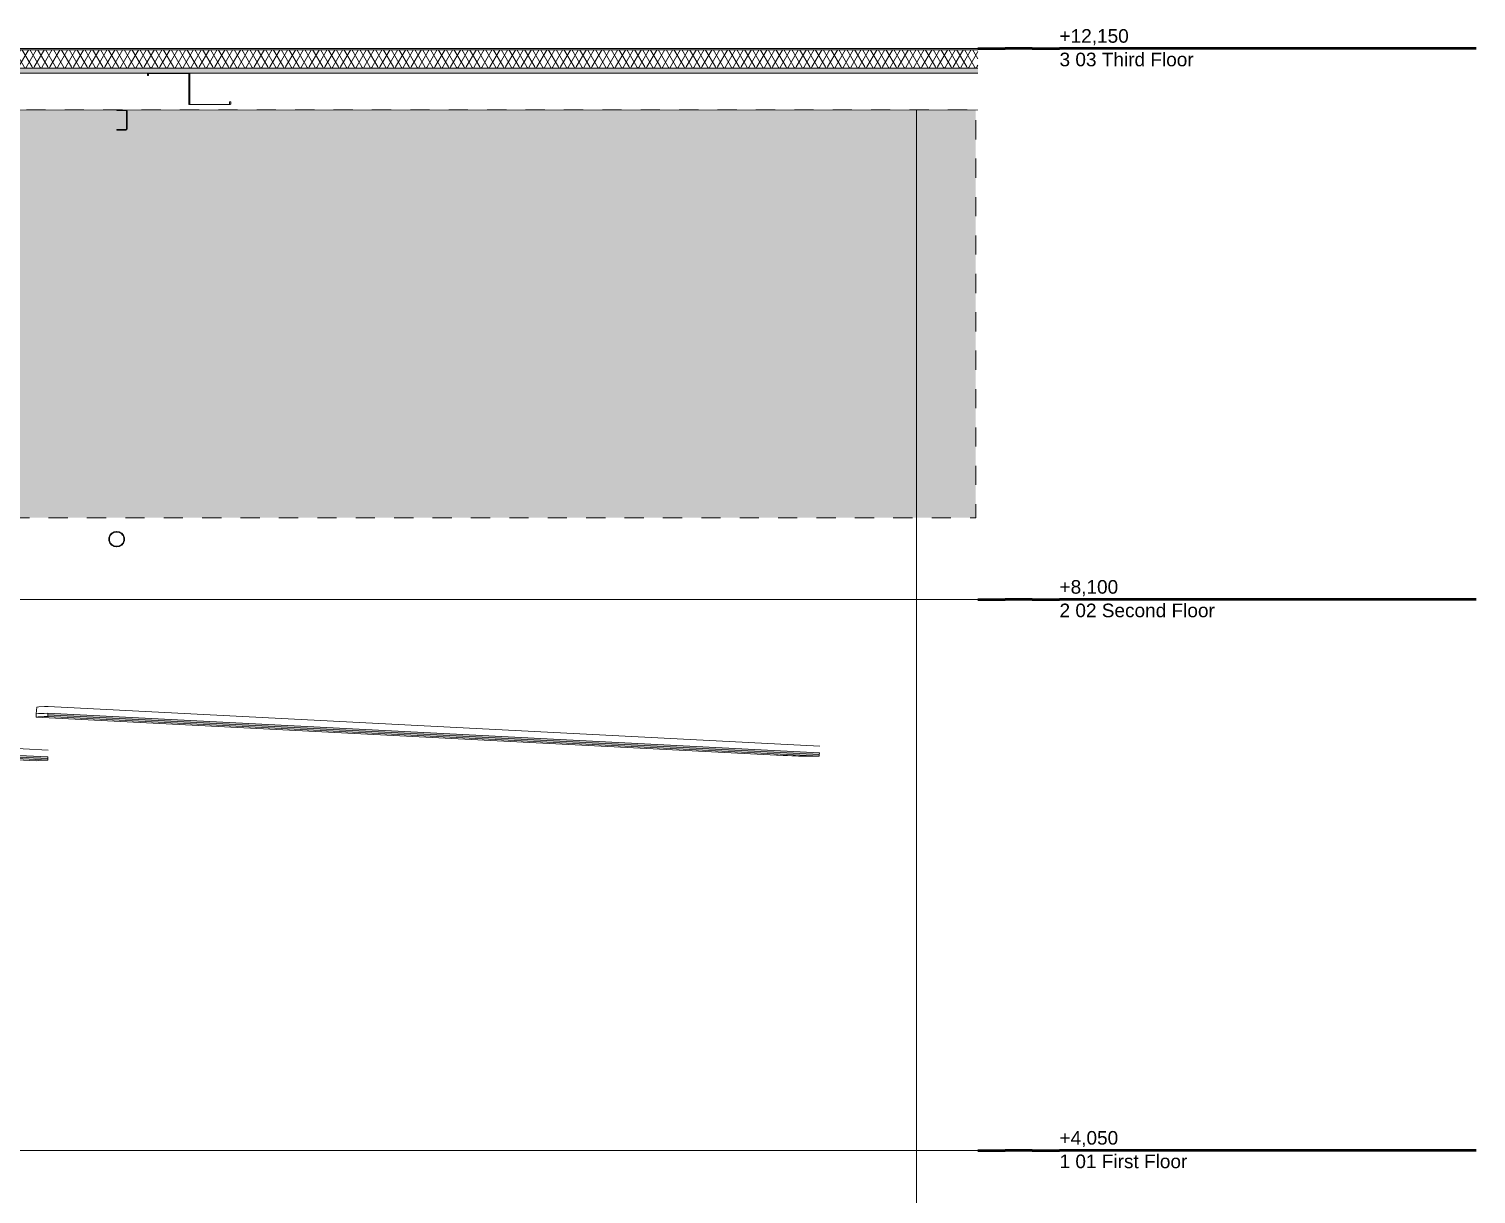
# Model space of a CAD drawing. Header units: millimetres. Extents: x -46169 to 135069, y -86316 to 18123.
# Drawn here: x 123837 to 134474, y -77751 to -69187 of the extents above; entities that cross this region are included whole.
import ezdxf

# ---------------------------------------------------------------- set-up
doc = ezdxf.new("R2010")
doc.units = ezdxf.units.MM
doc.header["$MEASUREMENT"] = 0
doc.linetypes.add('Dashed', pattern=[2822.222233, 1411.111116, -1411.111116])
doc.linetypes.add('Wipeout_Contour', pattern=[1000, 0, -1000])
for name, color, linetype, lineweight, true_color in [('0_Pen_No__25', 7, 'Continuous', 50, 0x2a2a2a), ('A-20-M_Roof_Pen_No__53', 7, 'Continuous', 35, 0x444444), ('A-95-P_Drawing_Pen_No__62', 7, 'Continuous', 20, 0xaaaaaa), ('New_A-20-M_Ceiling_Pen_No__107', 7, 'Continuous', 15, 0xa6a6a6), ('New_A-20-M_Roof_Pen_No__149', 7, 'Continuous', 0, 0x2a2a2a), ('New_A-20-M_Roof_Pen_No__81', 7, 'Continuous', 20, 0x6a6a6a)]:
    doc.layers.add(name, color=color, linetype=linetype, lineweight=lineweight, true_color=true_color)
for name, color, linetype, lineweight in [('0_Pen_No__6', 7, 'Continuous', 35), ('0_Pen_No__85', 8, 'Continuous', 20), ('A-20-M_Roof_Pen_No__85', 8, 'Continuous', 20), ('A-95-P_Drawing_Pen_No__2', 8, 'Continuous', 15), ('New_A-20-M_Ceiling_Pen_No__192', 7, 'Continuous', 13), ('New_A-20-M_Ceiling_Pen_No__92', 8, 'Continuous', 13), ('New_A-20-M_Roof_Pen_No__4', 7, 'Continuous', 20), ('New_A-20-M_Roof_Pen_No__85', 8, 'Continuous', 20), ('New_A-25-M_Wall_Int_Pen_No__87', 8, 'Continuous', 20)]:
    doc.layers.add(name, color=color, linetype=linetype, lineweight=lineweight)
for name, color, linetype in [('A-20-M_Roof', 7, 'Continuous'), ('New_A-20-M_Ceiling', 7, 'Continuous'), ('New_A-20-M_Roof', 7, 'Continuous'), ('New_A-25-M_Wall_Int', 7, 'Continuous')]:
    doc.layers.add(name, color=color, linetype=linetype)
doc.styles.add('GENERATED_STYLE_2', font='')
doc.styles.get('GENERATED_STYLE_2').set_extended_font_data('Arial')
pattern_1 = [(60, (188935.42, -81480.184), (-43.30127, 25), []), (120, (188935.42, -81480.184), (43.30127, 25), [])]

# ---------------------------------------------------------------- blocks, each defined once
blk = doc.blocks.new('Section Elem_1_3', base_point=(188935, -81480))
at = {"color": 254, "linetype": 'Wipeout_Contour', "lineweight": 0, "ltscale": 613401.134758}
blk.add_wipeout([(130699, -79022), (130643, -79022), (130643, -81480), (130699, -81480)], dxfattribs=at).dxf.layer = 'New_A-25-M_Wall_Int'
at = {"color": 254, "linetype": 'Wipeout_Contour', "lineweight": 0, "ltscale": 909331.413658}
blk.add_wipeout([(130360, -69780), (130360, -81480), (130643, -81480), (130643, -79022), (130812, -79022), (130812, -69780)], dxfattribs=at).dxf.layer = 'New_A-25-M_Wall_Int'
at = {"layer": 'New_A-25-M_Wall_Int_Pen_No__87', "linetype": 'Continuous'}
for q in [(130360, -81480), (130812, -69780)]:
    blk.add_line((130360, -69780), q, dxfattribs=at)
blk = doc.blocks.new('Section Elem_15_3', base_point=(188935, -81480))
at = {"color": 254, "linetype": 'Wipeout_Contour', "lineweight": 0, "ltscale": 571066.728566}
blk.add_wipeout([(124556, -69783), (124549, -69780), (124545, -69780), (124552, -69783)], dxfattribs=at).dxf.layer = 'New_A-25-M_Wall_Int'
at = {"color": 254, "linetype": 'Wipeout_Contour', "lineweight": 0, "ltscale": 432696.635239}
blk.add_wipeout([(124424, -72947), (124424, -72948), (124425, -72951)], dxfattribs=at).dxf.layer = 'New_A-25-M_Wall_Int'
at = {"color": 254, "linetype": 'Wipeout_Contour', "lineweight": 0, "ltscale": 577097.277147}
blk.add_wipeout([(124502, -72884), (124497, -72884), (124514, -72894), (124520, -72894)], dxfattribs=at).dxf.layer = 'New_A-25-M_Wall_Int'
at = {"color": 254, "linetype": 'Wipeout_Contour', "lineweight": 0, "ltscale": 865857.156559}
blk.add_wipeout([(124480, -72994), (124482, -72994), (124482, -72994), (124482, -72994), (124502, -72991), (124497, -72991)], dxfattribs=at).dxf.layer = 'New_A-25-M_Wall_Int'
at = {"color": 254, "linetype": 'Wipeout_Contour', "lineweight": 0, "ltscale": 571093.94836}
blk.add_wipeout([(124556, -69783), (124552, -69783), (124555, -69790), (124559, -69790)], dxfattribs=at).dxf.layer = 'New_A-25-M_Wall_Int'
at = {"color": 254, "linetype": 'Wipeout_Contour', "lineweight": 0, "ltscale": 432662.993982}
blk.add_wipeout([(124425, -72924), (124424, -72927), (124424, -72927)], dxfattribs=at).dxf.layer = 'New_A-25-M_Wall_Int'
at = {"color": 254, "linetype": 'Wipeout_Contour', "lineweight": 0, "ltscale": 721472.474818}
blk.add_wipeout([(124520, -72894), (124514, -72894), (124525, -72907), (124526, -72909), (124533, -72909)], dxfattribs=at).dxf.layer = 'New_A-25-M_Wall_Int'
at = {"color": 254, "linetype": 'Wipeout_Contour', "lineweight": 0, "ltscale": 571233.13293}
blk.add_wipeout([(124555, -69790), (124555, -69920), (124559, -69920), (124559, -69790)], dxfattribs=at).dxf.layer = 'New_A-25-M_Wall_Int'
at = {"color": 254, "linetype": 'Wipeout_Contour', "lineweight": 0, "ltscale": 721547.143317}
blk.add_wipeout([(124526, -72909), (124529, -72911), (124535, -72927), (124540, -72927), (124533, -72909)], dxfattribs=at).dxf.layer = 'New_A-25-M_Wall_Int'
at = {"color": 254, "linetype": 'Wipeout_Contour', "lineweight": 0, "ltscale": 571362.146089}
blk.add_wipeout([(124559, -69920), (124555, -69920), (124552, -69927), (124556, -69927)], dxfattribs=at).dxf.layer = 'New_A-25-M_Wall_Int'
at = {"color": 254, "linetype": 'Wipeout_Contour', "lineweight": 0, "ltscale": 865940.536025}
blk.add_wipeout([(124535, -72947), (124540, -72947), (124540, -72927), (124535, -72927), (124535, -72928), (124535, -72946)], dxfattribs=at).dxf.layer = 'New_A-25-M_Wall_Int'
at = {"color": 254, "linetype": 'Wipeout_Contour', "lineweight": 0, "ltscale": 571354.501394}
blk.add_wipeout([(124552, -69927), (124545, -69930), (124549, -69930), (124556, -69927)], dxfattribs=at).dxf.layer = 'New_A-25-M_Wall_Int'
at = {"color": 254, "linetype": 'Wipeout_Contour', "lineweight": 0, "ltscale": 721651.697642}
blk.add_wipeout([(124529, -72963), (124526, -72966), (124533, -72966), (124540, -72947), (124535, -72947)], dxfattribs=at).dxf.layer = 'New_A-25-M_Wall_Int'
at = {"color": 254, "linetype": 'Wipeout_Contour', "lineweight": 0, "ltscale": 2284605.218951155}
blk.add_wipeout([(124482, -69930), (124545, -69930), (124552, -69927), (124555, -69920), (124555, -69790), (124552, -69783), (124545, -69780), (124482, -69780), (124482, -69785), (124549, -69785), (124553, -69787), (124554, -69790), (124554, -69920), (124553, -69924), (124549, -69925), (124482, -69925)], dxfattribs=at).dxf.layer = 'New_A-25-M_Wall_Int'
at = {"color": 254, "linetype": 'Wipeout_Contour', "lineweight": 0, "ltscale": 721649.013581}
blk.add_wipeout([(124514, -72981), (124520, -72981), (124533, -72966), (124526, -72966), (124525, -72968)], dxfattribs=at).dxf.layer = 'New_A-25-M_Wall_Int'
at = {"layer": 'New_A-25-M_Wall_Int_Pen_No__87', "linetype": 'Continuous'}
for p, q in [((118003, -69780), (124482, -69780)), ((124482, -69785), (124482, -69780)), ((124482, -69780), (124545, -69780)), ((124482, -69785), (124549, -69785)), ((124549, -69780), (124545, -69780)), ((124545, -69780), (124552, -69783)), ((124549, -69780), (130360, -69780)), ((124549, -69780), (124556, -69783)), ((124549, -69785), (124553, -69787)), ((124552, -69783), (124555, -69790)), ((124554, -69790), (124553, -69787)), ((124554, -69920), (124554, -69790)), ((124559, -69790), (124555, -69790)), ((124555, -69790), (124555, -69920)), ((124559, -69790), (124556, -69783)), ((124559, -69920), (124559, -69790)), ((124482, -69930), (124482, -69925)), ((124482, -69925), (124549, -69925)), ((124482, -69930), (124549, -69930)), ((124552, -69927), (124545, -69930)), ((124549, -69925), (124553, -69924)), ((124549, -69930), (124556, -69927)), ((124555, -69920), (124552, -69927)), ((124553, -69924), (124554, -69920)), ((124559, -69920), (124555, -69920)), ((124556, -69927), (124559, -69920))]:
    blk.add_line(p, q, dxfattribs=at)
at = {"color": 254, "linetype": 'Wipeout_Contour', "lineweight": 0, "ltscale": 577294.372903}
blk.add_wipeout([(124520, -72981), (124514, -72981), (124497, -72991), (124502, -72991)], dxfattribs=at).dxf.layer = 'New_A-25-M_Wall_Int'
at = {"color": 254, "linetype": 'Wipeout_Contour', "lineweight": 0, "ltscale": 577099.943623}
blk.add_wipeout([(124447, -72977), (124446, -72977), (124461, -72986), (124464, -72986)], dxfattribs=at).dxf.layer = 'New_A-25-M_Wall_Int'
at = {"color": 254, "linetype": 'Wipeout_Contour', "lineweight": 0, "ltscale": 577029.577338}
blk.add_wipeout([(124447, -72977), (124435, -72963), (124435, -72963), (124446, -72977)], dxfattribs=at).dxf.layer = 'New_A-25-M_Wall_Int'
at = {"color": 254, "linetype": 'Wipeout_Contour', "lineweight": 0, "ltscale": 576896.034022}
blk.add_wipeout([(124446, -72897), (124435, -72911), (124435, -72911), (124447, -72897)], dxfattribs=at).dxf.layer = 'New_A-25-M_Wall_Int'
at = {"color": 254, "linetype": 'Wipeout_Contour', "lineweight": 0, "ltscale": 576920.035457}
blk.add_wipeout([(124461, -72888), (124446, -72897), (124447, -72897), (124464, -72888)], dxfattribs=at).dxf.layer = 'New_A-25-M_Wall_Int'
at = {"color": 254, "linetype": 'Wipeout_Contour', "lineweight": 0, "ltscale": 865457.961927}
blk.add_wipeout([(124461, -72888), (124464, -72888), (124482, -72885), (124478, -72885), (124478, -72885), (124478, -72885)], dxfattribs=at).dxf.layer = 'New_A-25-M_Wall_Int'
at = {"color": 254, "linetype": 'Wipeout_Contour', "lineweight": 0, "ltscale": 2596971.390410161}
blk.add_wipeout([(124447, -72897), (124435, -72911), (124429, -72928), (124429, -72946), (124435, -72963), (124447, -72977), (124464, -72986), (124482, -72989), (124500, -72986), (124517, -72977), (124529, -72963), (124535, -72946), (124535, -72928), (124529, -72911), (124517, -72897), (124500, -72888), (124482, -72885), (124464, -72888)], dxfattribs=at).dxf.layer = 'New_A-25-M_Wall_Int'
at = {"layer": 'New_A-25-M_Wall_Int_Pen_No__87', "linetype": 'Continuous'}
for p, q in [((124424, -72927), (124431, -72909)), ((124425, -72924), (124424, -72927)), ((124424, -72947), (124424, -72927)), ((124424, -72927), (124424, -72927)), ((124424, -72927), (124424, -72927)), ((124424, -72927), (124424, -72927)), ((124424, -72948), (124424, -72947)), ((124424, -72947), (124424, -72947)), ((124424, -72947), (124424, -72948)), ((124431, -72966), (124424, -72948)), ((124424, -72948), (124424, -72948)), ((124429, -72928), (124435, -72911)), ((124429, -72928), (124435, -72911)), ((124429, -72946), (124429, -72928)), ((124429, -72946), (124429, -72928)), ((124435, -72963), (124429, -72946)), ((124435, -72963), (124429, -72946)), ((124431, -72909), (124444, -72894)), ((124444, -72981), (124431, -72966)), ((124435, -72911), (124446, -72897)), ((124435, -72911), (124447, -72897)), ((124446, -72977), (124435, -72963)), ((124447, -72977), (124435, -72963)), ((124444, -72894), (124462, -72884)), ((124446, -72897), (124461, -72888)), ((124447, -72897), (124464, -72888)), ((124461, -72888), (124478, -72885)), ((124462, -72884), (124482, -72880)), ((124464, -72888), (124482, -72885)), ((124482, -72885), (124478, -72885)), ((124478, -72885), (124478, -72885)), ((124497, -72884), (124480, -72880)), ((124482, -72880), (124502, -72884)), ((124482, -72885), (124500, -72888)), ((124514, -72894), (124497, -72884)), ((124500, -72888), (124517, -72897)), ((124502, -72884), (124520, -72894)), ((124525, -72907), (124514, -72894)), ((124529, -72911), (124517, -72897)), ((124517, -72977), (124529, -72963)), ((124533, -72909), (124520, -72894)), ((124520, -72981), (124533, -72966)), ((124535, -72928), (124529, -72911)), ((124529, -72963), (124535, -72946)), ((124540, -72927), (124533, -72909)), ((124533, -72966), (124540, -72947)), ((124535, -72946), (124535, -72928)), ((124540, -72947), (124540, -72927)), ((124444, -72981), (124462, -72991)), ((124461, -72986), (124446, -72977)), ((124447, -72977), (124464, -72986)), ((124478, -72989), (124461, -72986)), ((124462, -72991), (124482, -72994)), ((124464, -72986), (124482, -72989)), ((124478, -72989), (124478, -72989)), ((124478, -72989), (124482, -72989)), ((124480, -72994), (124497, -72991)), ((124482, -72989), (124500, -72986)), ((124482, -72994), (124502, -72991)), ((124497, -72991), (124514, -72981)), ((124500, -72986), (124517, -72977)), ((124502, -72991), (124520, -72981)), ((124514, -72981), (124525, -72968))]:
    blk.add_line(p, q, dxfattribs=at)
blk = doc.blocks.new('Section Elem_112_3', base_point=(188935, -81480))
at = {"color": 254, "linetype": 'Wipeout_Contour', "lineweight": 0, "ltscale": 1137347.745075838}
blk.add_wipeout([(118307, -74276), (118294, -74278), (123890, -74566), (123906, -74565), (123948, -74563), (123975, -74562), (118354, -74273), (118344, -74274)], dxfattribs=at).dxf.layer = 'New_A-20-M_Ceiling'
at = {"color": 254, "linetype": 'Wipeout_Contour', "lineweight": 0, "ltscale": 558728.415189}
blk.add_wipeout([(118309, -74252), (118346, -74250), (118348, -74200), (118311, -74202)], dxfattribs=at).dxf.layer = 'New_A-20-M_Ceiling'
at = {"color": 254, "linetype": 'Wipeout_Contour', "lineweight": 0, "ltscale": 558804.41197}
blk.add_wipeout([(118346, -74250), (118355, -74249), (118358, -74199), (118348, -74200)], dxfattribs=at).dxf.layer = 'New_A-20-M_Ceiling'
at = {"color": 254, "linetype": 'Wipeout_Contour', "lineweight": 0, "ltscale": 558647.17134}
blk.add_wipeout([(118298, -74204), (118295, -74254), (118309, -74252), (118311, -74202)], dxfattribs=at).dxf.layer = 'New_A-20-M_Ceiling'
at = {"color": 254, "linetype": 'Wipeout_Contour', "lineweight": 0, "ltscale": 558876.440086}
blk.add_wipeout([(118355, -74249), (118346, -74250), (118344, -74274), (118354, -74273)], dxfattribs=at).dxf.layer = 'New_A-20-M_Ceiling'
at = {"color": 254, "linetype": 'Wipeout_Contour', "lineweight": 0, "ltscale": 558800.522138}
blk.add_wipeout([(118307, -74276), (118344, -74274), (118346, -74250), (118309, -74252)], dxfattribs=at).dxf.layer = 'New_A-20-M_Ceiling'
at = {"color": 254, "linetype": 'Wipeout_Contour', "lineweight": 0, "ltscale": 558719.292326}
blk.add_wipeout([(118295, -74254), (118294, -74278), (118307, -74276), (118309, -74252)], dxfattribs=at).dxf.layer = 'New_A-20-M_Ceiling'
at = {"layer": 'New_A-20-M_Ceiling_Pen_No__92', "linetype": 'Continuous'}
for p, q in [((118298, -74204), (118295, -74254)), ((118295, -74254), (118294, -74278))]:
    blk.add_line(p, q, dxfattribs=at)
at = {"color": 254, "linetype": 'Wipeout_Contour', "lineweight": 0, "ltscale": 568703.145087}
blk.add_wipeout([(118358, -74199), (118355, -74249), (123976, -74538), (123979, -74488)], dxfattribs=at).dxf.layer = 'New_A-20-M_Ceiling'
at = {"layer": 'New_A-20-M_Ceiling_Pen_No__107', "linetype": 'Continuous'}
for points in [[(118355, -74261), (118354, -74273), (123975, -74562), (123975, -74550)], [(118355, -74249), (118355, -74261), (123975, -74550), (123976, -74538)]]:
    blk.add_hatch(color=256, dxfattribs=at).paths.add_polyline_path(points)
at = {"layer": 'New_A-20-M_Ceiling_Pen_No__192', "linetype": 'Continuous'}
for p, q in [((118358, -74199), (123979, -74488)), ((118354, -74273), (123975, -74562)), ((118355, -74249), (123976, -74538)), ((118355, -74261), (123975, -74550))]:
    blk.add_line(p, q, dxfattribs=at)
at = {"layer": 'New_A-20-M_Ceiling_Pen_No__192', "linetype": 'Continuous', "flags": 128}
for points in [[(118355, -74249), (118355, -74261), (118354, -74273)], [(123976, -74538), (123975, -74550), (123975, -74562)]]:
    blk.add_lwpolyline(points, dxfattribs=at)
at = {"layer": 'New_A-20-M_Ceiling_Pen_No__92', "linetype": 'Continuous'}
for p, q in [((118311, -74202), (118298, -74204)), ((118348, -74200), (118311, -74202)), ((118358, -74199), (118348, -74200)), ((118294, -74278), (118307, -74276)), ((123890, -74566), (118294, -74278)), ((118295, -74254), (118309, -74252)), ((118307, -74276), (118344, -74274)), ((118309, -74252), (118346, -74250)), ((118344, -74274), (118354, -74273)), ((118346, -74250), (118355, -74249)), ((123975, -74562), (123948, -74563)), ((123906, -74565), (123890, -74566)), ((123948, -74563), (123906, -74565))]:
    blk.add_line(p, q, dxfattribs=at)
blk = doc.blocks.new('Section Elem_113_3', base_point=(188935, -81480))
at = {"color": 254, "linetype": 'Wipeout_Contour', "lineweight": 0, "ltscale": 2520051.204854907}
blk.add_wipeout([(123906, -74243), (123890, -74245), (129332, -74524), (129345, -74525), (129380, -74527), (129413, -74528), (129444, -74530), (129471, -74531), (129494, -74532), (129512, -74533), (129525, -74533), (129529, -74533), (129552, -74533), (129608, -74533), (129645, -74533), (123975, -74241), (123948, -74242)], dxfattribs=at).dxf.layer = 'New_A-20-M_Ceiling'
at = {"color": 254, "linetype": 'Wipeout_Contour', "lineweight": 0, "ltscale": 577763.811322}
blk.add_wipeout([(123910, -74170), (123907, -74219), (123949, -74218), (123951, -74168)], dxfattribs=at).dxf.layer = 'New_A-20-M_Ceiling'
at = {"color": 254, "linetype": 'Wipeout_Contour', "lineweight": 0, "ltscale": 577879.593512}
blk.add_wipeout([(123951, -74168), (123949, -74218), (123976, -74217), (123979, -74167)], dxfattribs=at).dxf.layer = 'New_A-20-M_Ceiling'
at = {"color": 254, "linetype": 'Wipeout_Contour', "lineweight": 0, "ltscale": 577667.673676}
blk.add_wipeout([(123894, -74171), (123891, -74221), (123907, -74219), (123910, -74170)], dxfattribs=at).dxf.layer = 'New_A-20-M_Ceiling'
at = {"color": 254, "linetype": 'Wipeout_Contour', "lineweight": 0, "ltscale": 577948.892885}
blk.add_wipeout([(123948, -74242), (123975, -74241), (123976, -74217), (123949, -74218)], dxfattribs=at).dxf.layer = 'New_A-20-M_Ceiling'
at = {"color": 254, "linetype": 'Wipeout_Contour', "lineweight": 0, "ltscale": 577833.215001}
blk.add_wipeout([(123907, -74219), (123906, -74243), (123948, -74242), (123949, -74218)], dxfattribs=at).dxf.layer = 'New_A-20-M_Ceiling'
at = {"color": 254, "linetype": 'Wipeout_Contour', "lineweight": 0, "ltscale": 577737.091804}
blk.add_wipeout([(123890, -74245), (123906, -74243), (123907, -74219), (123891, -74221)], dxfattribs=at).dxf.layer = 'New_A-20-M_Ceiling'
at = {"color": 254, "linetype": 'Wipeout_Contour', "lineweight": 0, "ltscale": 588004.438592}
blk.add_wipeout([(123979, -74167), (123976, -74217), (129647, -74509), (129649, -74459)], dxfattribs=at).dxf.layer = 'New_A-20-M_Ceiling'
at = {"layer": 'New_A-20-M_Ceiling_Pen_No__107', "linetype": 'Continuous'}
for points in [[(123976, -74217), (123975, -74229), (129646, -74521), (129647, -74509)], [(123975, -74229), (123975, -74241), (129645, -74533), (129646, -74521)]]:
    blk.add_hatch(color=256, dxfattribs=at).paths.add_polyline_path(points)
at = {"layer": 'New_A-20-M_Ceiling_Pen_No__192', "linetype": 'Continuous'}
for p, q in [((123975, -74229), (129646, -74521)), ((123975, -74241), (129645, -74533)), ((123976, -74217), (129647, -74509)), ((123979, -74167), (129649, -74459))]:
    blk.add_line(p, q, dxfattribs=at)
at = {"layer": 'New_A-20-M_Ceiling_Pen_No__192', "linetype": 'Continuous', "flags": 128}
for points in [[(123976, -74217), (123975, -74229), (123975, -74241)], [(129647, -74509), (129646, -74521), (129645, -74533)]]:
    blk.add_lwpolyline(points, dxfattribs=at)
at = {"layer": 'New_A-20-M_Ceiling_Pen_No__92', "linetype": 'Continuous'}
for p, q in [((123891, -74221), (123890, -74245)), ((123894, -74171), (123891, -74221)), ((123891, -74221), (123907, -74219)), ((123910, -74170), (123894, -74171)), ((123906, -74243), (123948, -74242)), ((123907, -74219), (123949, -74218)), ((123951, -74168), (123910, -74170)), ((123948, -74242), (123975, -74241)), ((123949, -74218), (123976, -74217)), ((123979, -74167), (123951, -74168)), ((123890, -74245), (123906, -74243)), ((129332, -74524), (123890, -74245)), ((129345, -74525), (129332, -74524)), ((129380, -74527), (129345, -74525)), ((129413, -74528), (129380, -74527)), ((129444, -74530), (129413, -74528)), ((129471, -74531), (129444, -74530)), ((129494, -74532), (129471, -74531)), ((129512, -74533), (129494, -74532)), ((129525, -74533), (129512, -74533)), ((129529, -74533), (129525, -74533)), ((129552, -74533), (129529, -74533)), ((129608, -74533), (129552, -74533)), ((129645, -74533), (129608, -74533))]:
    blk.add_line(p, q, dxfattribs=at)
blk = doc.blocks.new('Section Elem_147_3', base_point=(188935, -81480))
at = {"color": 254, "linetype": 'Wipeout_Contour', "lineweight": 0, "ltscale": 579170.842782}
blk.add_wipeout([(126668, -69511), (126668, -69780), (127217, -69780), (127217, -69511)], dxfattribs=at).dxf.layer = 'New_A-25-M_Wall_Int'
at = {"color": 254, "linetype": 'Wipeout_Contour', "lineweight": 0, "ltscale": 577248.238112}
blk.add_wipeout([(126120, -69511), (126120, -69780), (126668, -69780), (126668, -69511)], dxfattribs=at).dxf.layer = 'New_A-25-M_Wall_Int'
at = {"color": 254, "linetype": 'Wipeout_Contour', "lineweight": 0, "ltscale": 581101.18579}
blk.add_wipeout([(127217, -69511), (127217, -69780), (127768, -69780), (127768, -69511)], dxfattribs=at).dxf.layer = 'New_A-25-M_Wall_Int'
at = {"color": 254, "linetype": 'Wipeout_Contour', "lineweight": 0, "ltscale": 575333.995656}
blk.add_wipeout([(125574, -69511), (125574, -69780), (126120, -69780), (126120, -69511)], dxfattribs=at).dxf.layer = 'New_A-25-M_Wall_Int'
at = {"color": 254, "linetype": 'Wipeout_Contour', "lineweight": 0, "ltscale": 583038.638079}
blk.add_wipeout([(127768, -69780), (128320, -69780), (128320, -69511), (127768, -69511)], dxfattribs=at).dxf.layer = 'New_A-25-M_Wall_Int'
at = {"color": 254, "linetype": 'Wipeout_Contour', "lineweight": 0, "ltscale": 2007044.801339138}
blk.add_wipeout([(125031, -69743), (125031, -69780), (125574, -69780), (125574, -69511), (125031, -69511), (125031, -69742), (125305, -69742), (125310, -69741), (125312, -69740), (125312, -69722), (125320, -69722), (125320, -69740), (125316, -69742), (125306, -69743)], dxfattribs=at).dxf.layer = 'New_A-25-M_Wall_Int'
at = {"color": 254, "linetype": 'Wipeout_Contour', "lineweight": 0, "ltscale": 584982.567594}
blk.add_wipeout([(128320, -69780), (128874, -69780), (128874, -69511), (128320, -69511)], dxfattribs=at).dxf.layer = 'New_A-25-M_Wall_Int'
at = {"color": 254, "linetype": 'Wipeout_Contour', "lineweight": 0, "ltscale": 586932.337889}
blk.add_wipeout([(128874, -69780), (129429, -69780), (129429, -69511), (128874, -69511)], dxfattribs=at).dxf.layer = 'New_A-25-M_Wall_Int'
at = {"color": 254, "linetype": 'Wipeout_Contour', "lineweight": 0, "ltscale": 573640.913079}
blk.add_wipeout([(125312, -69740), (125320, -69740), (125320, -69722), (125312, -69722)], dxfattribs=at).dxf.layer = 'New_A-25-M_Wall_Int'
at = {"color": 254, "linetype": 'Wipeout_Contour', "lineweight": 0, "ltscale": 588887.308166}
blk.add_wipeout([(129429, -69780), (129984, -69780), (129984, -69511), (129429, -69511)], dxfattribs=at).dxf.layer = 'New_A-25-M_Wall_Int'
at = {"color": 254, "linetype": 'Wipeout_Contour', "lineweight": 0, "ltscale": 1146531.956591237}
blk.add_wipeout([(125031, -69742), (125014, -69742), (125015, -69742), (125316, -69742), (125320, -69740), (125312, -69740), (125310, -69741), (125305, -69742)], dxfattribs=at).dxf.layer = 'New_A-25-M_Wall_Int'
at = {"color": 254, "linetype": 'Wipeout_Contour', "lineweight": 0, "ltscale": 590846.835239}
blk.add_wipeout([(129984, -69780), (130540, -69780), (130540, -69511), (129984, -69511)], dxfattribs=at).dxf.layer = 'New_A-25-M_Wall_Int'
at = {"color": 254, "linetype": 'Wipeout_Contour', "lineweight": 0, "ltscale": 573137.5782}
blk.add_wipeout([(125015, -69742), (125024, -69743), (125306, -69743), (125316, -69742)], dxfattribs=at).dxf.layer = 'New_A-25-M_Wall_Int'
at = {"layer": 'New_A-25-M_Wall_Int_Pen_No__87', "linetype": 'Continuous'}
for p, q in [((125305, -69742), (125310, -69741)), ((125316, -69742), (125306, -69743)), ((125310, -69741), (125312, -69740)), ((125312, -69722), (125320, -69722)), ((125312, -69740), (125312, -69722)), ((125312, -69740), (125320, -69740)), ((125320, -69740), (125316, -69742)), ((125320, -69722), (125320, -69740))]:
    blk.add_line(p, q, dxfattribs=at)
at = {"color": 254, "linetype": 'Wipeout_Contour', "lineweight": 0, "ltscale": 2715231.396454585}
blk.add_wipeout([(124721, -69511), (124489, -69511), (124489, -69780), (124549, -69780), (125031, -69780), (125031, -69743), (125024, -69743), (125015, -69742), (125012, -69740), (125012, -69514), (125010, -69513), (125006, -69513), (124722, -69513), (124718, -69513), (124716, -69514), (124716, -69530), (124709, -69530), (124709, -69514), (124712, -69512)], dxfattribs=at).dxf.layer = 'New_A-25-M_Wall_Int'
at = {"color": 254, "linetype": 'Wipeout_Contour', "lineweight": 0, "ltscale": 740463.577706}
blk.add_wipeout([(130540, -69780), (130695, -69780), (130812, -69780), (130812, -69511), (130540, -69511)], dxfattribs=at).dxf.layer = 'New_A-25-M_Wall_Int'
at = {"color": 254, "linetype": 'Wipeout_Contour', "lineweight": 0, "ltscale": 712353.154981}
blk.add_wipeout([(124489, -69511), (123951, -69511), (123951, -69780), (124482, -69780), (124489, -69780)], dxfattribs=at).dxf.layer = 'New_A-25-M_Wall_Int'
at = {"color": 254, "linetype": 'Wipeout_Contour', "lineweight": 0, "ltscale": 571111.39515}
blk.add_wipeout([(124709, -69514), (124716, -69514), (124718, -69513), (124711, -69513)], dxfattribs=at).dxf.layer = 'New_A-25-M_Wall_Int'
at = {"color": 254, "linetype": 'Wipeout_Contour', "lineweight": 0, "ltscale": 1144812.028686166}
blk.add_wipeout([(125031, -69511), (125006, -69511), (125015, -69512), (125019, -69514), (125019, -69740), (125021, -69741), (125025, -69742), (125031, -69742)], dxfattribs=at).dxf.layer = 'New_A-25-M_Wall_Int'
at = {"color": 254, "linetype": 'Wipeout_Contour', "lineweight": 0, "ltscale": 567772.957298}
blk.add_wipeout([(123414, -69780), (123951, -69780), (123951, -69511), (123414, -69511)], dxfattribs=at).dxf.layer = 'New_A-25-M_Wall_Int'
at = {"color": 254, "linetype": 'Wipeout_Contour', "lineweight": 0, "ltscale": 571124.845141}
blk.add_wipeout([(124716, -69514), (124709, -69514), (124709, -69530), (124716, -69530)], dxfattribs=at).dxf.layer = 'New_A-25-M_Wall_Int'
at = {"color": 254, "linetype": 'Wipeout_Contour', "lineweight": 0, "ltscale": 566041.050819}
blk.add_wipeout([(122956, -69780), (123414, -69780), (123414, -69511), (122956, -69511)], dxfattribs=at).dxf.layer = 'New_A-25-M_Wall_Int'
at = {"color": 254, "linetype": 'Wipeout_Contour', "lineweight": 0, "ltscale": 571633.772968}
blk.add_wipeout([(124721, -69511), (124712, -69512), (125015, -69512), (125006, -69511)], dxfattribs=at).dxf.layer = 'New_A-25-M_Wall_Int'
at = {"color": 254, "linetype": 'Wipeout_Contour', "lineweight": 0, "ltscale": 565191.526961}
blk.add_wipeout([(122926, -69780), (122956, -69780), (122956, -69511), (122926, -69511)], dxfattribs=at).dxf.layer = 'New_A-25-M_Wall_Int'
at = {"color": 254, "linetype": 'Wipeout_Contour', "lineweight": 0, "ltscale": 1143530.977811971}
blk.add_wipeout([(124712, -69512), (124711, -69513), (124722, -69513), (125006, -69513), (125010, -69513), (125012, -69514), (125019, -69514), (125015, -69512)], dxfattribs=at).dxf.layer = 'New_A-25-M_Wall_Int'
at = {"layer": 'New_A-25-M_Wall_Int_Pen_No__87', "linetype": 'Continuous'}
for p, q in [((122926, -69780), (122926, -69511)), ((122956, -69780), (122956, -69511)), ((124709, -69514), (124712, -69512)), ((124709, -69530), (124709, -69514)), ((124709, -69514), (124716, -69514)), ((124716, -69530), (124709, -69530)), ((124711, -69513), (124722, -69513)), ((124712, -69512), (124721, -69511)), ((124718, -69513), (124716, -69514)), ((124716, -69514), (124716, -69530)), ((124716, -69530), (124716, -69530)), ((124722, -69513), (124718, -69513))]:
    blk.add_line(p, q, dxfattribs=at)
at = {"color": 254, "linetype": 'Wipeout_Contour', "lineweight": 0, "ltscale": 572388.185354}
blk.add_wipeout([(125012, -69740), (125019, -69740), (125019, -69514), (125012, -69514)], dxfattribs=at).dxf.layer = 'New_A-25-M_Wall_Int'
at = {"layer": 'New_A-25-M_Wall_Int_Pen_No__87', "linetype": 'Continuous'}
for p, q in [((125006, -69513), (124722, -69513)), ((125006, -69511), (125015, -69512)), ((125010, -69513), (125006, -69513)), ((125012, -69514), (125010, -69513)), ((125012, -69514), (125019, -69514)), ((125015, -69512), (125019, -69514))]:
    blk.add_line(p, q, dxfattribs=at)
at = {"color": 254, "linetype": 'Wipeout_Contour', "lineweight": 0, "ltscale": 572612.312703}
blk.add_wipeout([(125019, -69740), (125012, -69740), (125014, -69741), (125021, -69741)], dxfattribs=at).dxf.layer = 'New_A-25-M_Wall_Int'
at = {"color": 254, "linetype": 'Wipeout_Contour', "lineweight": 0, "ltscale": 572621.691617}
blk.add_wipeout([(125014, -69741), (125014, -69742), (125025, -69742), (125021, -69741)], dxfattribs=at).dxf.layer = 'New_A-25-M_Wall_Int'
at = {"layer": 'New_A-25-M_Wall_Int_Pen_No__87', "linetype": 'Continuous'}
for p, q in [((125012, -69740), (125012, -69514)), ((125019, -69514), (125019, -69740)), ((125015, -69742), (125012, -69740)), ((125012, -69740), (125019, -69740)), ((125014, -69742), (125025, -69742)), ((125024, -69743), (125015, -69742)), ((125019, -69740), (125021, -69741)), ((125021, -69741), (125025, -69742)), ((125031, -69743), (125024, -69743)), ((125031, -69742), (125025, -69742)), ((125031, -69742), (125305, -69742)), ((125306, -69743), (125031, -69743))]:
    blk.add_line(p, q, dxfattribs=at)
blk = doc.blocks.new('Section Elem_156_3', base_point=(188935, -81480))
at = {"color": 254, "linetype": 'Wipeout_Contour', "lineweight": 0, "ltscale": 556398.798092}
blk.add_wipeout([(109981, -69466), (109981, -69476), (130812, -69476), (130812, -69466)], dxfattribs=at).dxf.layer = 'New_A-20-M_Roof'
at = {"layer": 'New_A-20-M_Roof_Pen_No__81', "linetype": 'Continuous', "lineweight": 0, "true_color": 0x353535}
blk.add_hatch(color=250, dxfattribs=at).paths.add_polyline_path([(109981, -69476), (109981, -69511), (130812, -69511), (130812, -69476)])
at = {"layer": 'New_A-20-M_Roof_Pen_No__85', "linetype": 'Continuous'}
h = blk.add_hatch(dxfattribs=at)
h.set_pattern_fill('Batt_Insulation_0003', color=256, style=0, pattern_type=2)
h.set_pattern_definition(pattern_1)
h.paths.add_polyline_path([(109981, -69466), (109981, -69476), (130812, -69476), (130812, -69466)])
at = {"layer": 'New_A-20-M_Roof_Pen_No__149', "linetype": 'Continuous'}
blk.add_line((130812, -69476), (109981, -69476), dxfattribs=at)
at = {"layer": 'New_A-20-M_Roof_Pen_No__4', "linetype": 'Continuous'}
blk.add_line((130812, -69511), (109981, -69511), dxfattribs=at)
blk = doc.blocks.new('Section Elem_159_3', base_point=(188935, -81480))
at = {"color": 254, "linetype": 'Wipeout_Contour', "lineweight": 0, "ltscale": 560793.735777}
blk.add_wipeout([(112653, -69466), (130812, -69466), (130812, -69337), (112653, -69337)], dxfattribs=at).dxf.layer = 'A-20-M_Roof'
at = {"layer": 'A-20-M_Roof_Pen_No__85', "linetype": 'Continuous'}
h = blk.add_hatch(dxfattribs=at)
h.set_pattern_fill('Batt_Insulation_0003', color=256, style=0, pattern_type=2)
h.set_pattern_definition(pattern_1)
h.paths.add_polyline_path([(112653, -69466), (130812, -69466), (130812, -69337), (112653, -69337)])
at = {"layer": 'A-20-M_Roof_Pen_No__53', "linetype": 'Continuous'}
blk.add_line((130812, -69337), (112653, -69337), dxfattribs=at)
blk = doc.blocks.new('Section Elem_160_3', base_point=(188935, -81480))
at = {"color": 254, "linetype": 'Wipeout_Contour', "lineweight": 0, "ltscale": 571538.186369}
blk.add_wipeout([(123605, -69330), (125061, -69337), (126130, -69337), (124942, -69330)], dxfattribs=at).dxf.layer = 'A-20-M_Roof'
at = {"color": 254, "linetype": 'Wipeout_Contour', "lineweight": 0, "ltscale": 590722.345681}
blk.add_wipeout([(130633, -69330), (130044, -69330), (130212, -69337), (130684, -69337)], dxfattribs=at).dxf.layer = 'A-20-M_Roof'
at = {"color": 254, "linetype": 'Wipeout_Contour', "lineweight": 0, "ltscale": 566743.363728}
blk.add_wipeout([(121891, -69330), (123689, -69337), (125061, -69337), (123605, -69330)], dxfattribs=at).dxf.layer = 'A-20-M_Roof'
at = {"color": 254, "linetype": 'Wipeout_Contour', "lineweight": 0, "ltscale": 578413.253883}
blk.add_wipeout([(126014, -69330), (126988, -69337), (127692, -69337), (126894, -69330)], dxfattribs=at).dxf.layer = 'A-20-M_Roof'
at = {"color": 254, "linetype": 'Wipeout_Contour', "lineweight": 0, "ltscale": 586948.075323}
blk.add_wipeout([(130044, -69330), (128255, -69330), (128781, -69337), (130212, -69337)], dxfattribs=at).dxf.layer = 'A-20-M_Roof'
at = {"color": 254, "linetype": 'Wipeout_Contour', "lineweight": 0, "ltscale": 591930.021845}
blk.add_wipeout([(130633, -69330), (130684, -69337), (130812, -69337), (130812, -69330)], dxfattribs=at).dxf.layer = 'A-20-M_Roof'
at = {"color": 254, "linetype": 'Wipeout_Contour', "lineweight": 0, "ltscale": 575332.450427}
blk.add_wipeout([(124942, -69330), (126130, -69337), (126988, -69337), (126014, -69330)], dxfattribs=at).dxf.layer = 'A-20-M_Roof'
at = {"color": 254, "linetype": 'Wipeout_Contour', "lineweight": 0, "ltscale": 580967.320878}
blk.add_wipeout([(126894, -69330), (127692, -69337), (128281, -69337), (127630, -69330)], dxfattribs=at).dxf.layer = 'A-20-M_Roof'
at = {"color": 254, "linetype": 'Wipeout_Contour', "lineweight": 0, "ltscale": 583121.388618}
blk.add_wipeout([(127630, -69330), (128281, -69337), (128781, -69337), (128255, -69330)], dxfattribs=at).dxf.layer = 'A-20-M_Roof'
blk = doc.blocks.new('I-08 Lecture Theatre Elevation_STORY_MARKER', base_point=(188935, -81480))
at = {"layer": '0_Pen_No__25', "linetype": 'Continuous'}
for p, q in [((130812, -69330), (130912, -69330)), ((130912, -69330), (131012, -69330)), ((131212, -69330), (131012, -69330)), ((131212, -69330), (131412, -69330)), ((134474, -69330), (131412, -69330)), ((130812, -73380), (130912, -73380)), ((130912, -73380), (131012, -73380)), ((131212, -73380), (131012, -73380)), ((131212, -73380), (131412, -73380)), ((134474, -73380), (131412, -73380)), ((130812, -77430), (130912, -77430)), ((130912, -77430), (131012, -77430)), ((131212, -77430), (131012, -77430)), ((131212, -77430), (131412, -77430)), ((134474, -77430), (131412, -77430))]:
    blk.add_line(p, q, dxfattribs=at)
at = {"layer": '0_Pen_No__85', "linetype": 'Continuous'}
for p, q in [((109407, -69330), (130812, -69330)), ((109407, -73380), (130812, -73380)), ((109407, -77430), (130812, -77430))]:
    blk.add_line(p, q, dxfattribs=at)
at = {"layer": '0_Pen_No__6', "char_height": 100, "attachment_point": 1, "style": 'GENERATED_STYLE_2'}
for s, insert in [('\\A1;{\\fArial|b0|i0|c0|p34;+12,150}', (131412, -69188)), ('\\A1;{\\fArial|b0|i0|c0|p34;3 03 Third Floor}', (131412, -69361)), ('\\A1;{\\fArial|b0|i0|c0|p34;+8,100}', (131412, -73238)), ('\\A1;{\\fArial|b0|i0|c0|p34;2 02 Second Floor}', (131412, -73411)), ('\\A1;{\\fArial|b0|i0|c0|p34;+4,050}', (131412, -77288)), ('\\A1;{\\fArial|b0|i0|c0|p34;1 01 First Floor}', (131412, -77461))]:
    blk.add_mtext(s, dxfattribs=dict(at, insert=insert))

msp = doc.modelspace()

# ---------------------------------------------------------------- block references
at = {"layer": 'New_A-25-M_Wall_Int'}
msp.add_blockref('Section Elem_1_3', (188935, -81480), dxfattribs=at)

# ---------------------------------------------------------------- next in the draw order: block references
msp.add_blockref('Section Elem_15_3', (188935, -81480), dxfattribs=at)

# ---------------------------------------------------------------- next in the draw order: block references
at = {"layer": 'New_A-20-M_Ceiling'}
msp.add_blockref('Section Elem_112_3', (188935, -81480), dxfattribs=at)
at = {"layer": 'New_A-25-M_Wall_Int'}
msp.add_blockref('Section Elem_147_3', (188935, -81480), dxfattribs=at)

# ---------------------------------------------------------------- next in the draw order: hatches: boundary and pattern name
at = {"layer": 'A-95-P_Drawing_Pen_No__62', "linetype": 'Continuous', "ltscale": 0.1}
h = msp.add_hatch(dxfattribs=at)
h.set_pattern_fill('Brass_Bronze_0003', color=256, style=0, pattern_type=2)
h.set_pattern_definition([(45, (188935.42, -81480.18), (-91.92388, 91.92388), []), (45, (188889.46, -81434.22), (-91.92388, 91.92388), [97.5, -32.5])])
h.paths.add_polyline_path([(111177, -69780), (111177, -72780), (130796, -72780), (130796, -70222), (130796, -69780)])

# ---------------------------------------------------------------- next in the draw order: linework, layer by layer
at = {"layer": 'A-95-P_Drawing_Pen_No__2', "linetype": 'Dashed', "ltscale": 0.1, "flags": 128}
msp.add_lwpolyline([(111177, -69780), (111177, -72780), (130796, -72780), (130796, -70222), (130796, -69780)], close=True, dxfattribs=at)

# ---------------------------------------------------------------- next in the draw order: block references
at = {"layer": 'New_A-20-M_Ceiling'}
msp.add_blockref('Section Elem_113_3', (188935, -81480), dxfattribs=at)
at = {"layer": 'New_A-20-M_Roof'}
msp.add_blockref('Section Elem_156_3', (188935, -81480), dxfattribs=at)

# ---------------------------------------------------------------- next in the draw order: block references
at = {"layer": 'A-20-M_Roof'}
msp.add_blockref('Section Elem_159_3', (188935, -81480), dxfattribs=at)

# ---------------------------------------------------------------- next in the draw order: block references
msp.add_blockref('Section Elem_160_3', (188935, -81480), dxfattribs=at)

# ---------------------------------------------------------------- next in the draw order: block references
at = {"linetype": 'Continuous', "lineweight": 0}
msp.add_blockref('I-08 Lecture Theatre Elevation_STORY_MARKER', (188935, -81480), dxfattribs=at)

doc.saveas('drawing.dxf')
